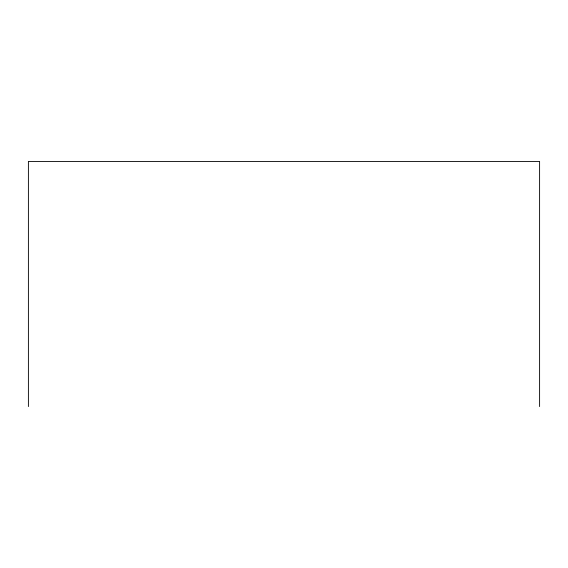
<?xml version="1.0" encoding="UTF-8"?>
<svg xmlns="http://www.w3.org/2000/svg" width="568" height="568" viewBox="0 0 568 568"><rect width="100%" height="100%" fill="white"/><g stroke="black" fill="none" stroke-linecap="round" stroke-linejoin="round"><path stroke-width="0.85" d="M539.6 406.567L539.6 161.433L28.4 161.433L28.4 406.567"/></g></svg>
